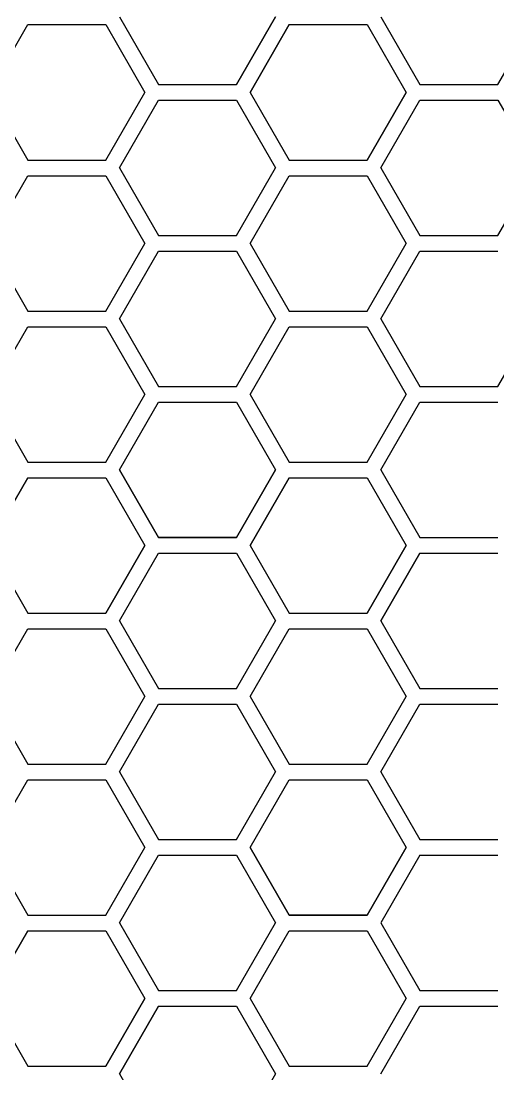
# Model space of a CAD drawing. Header units: millimetres. Extents: x 426 to 1302, y -791 to 304.
# Drawn here: x 886.3 to 1008.4, y -378.6 to -109.2 of the extents above; entities that cross this region are included whole.
import ezdxf

# ---------------------------------------------------------------- set-up
doc = ezdxf.new("R2010")
doc.units = ezdxf.units.MM
doc.layers.get('0').update_dxf_attribs({"linetype": 'CONTINUOUS', "lineweight": 25, "true_color": 0x000000})

msp = doc.modelspace()

# ---------------------------------------------------------------- linework, layer by layer
for p, q in [((878.01, -127.42), (888.01, -110.1)), ((878.01, -127.42), (888.01, -110.1)), ((878.01, -127.42), (888.01, -110.1)), ((878.01, -127.42), (888.01, -110.1)), ((878.01, -127.42), (888.01, -110.1)), ((878.01, -127.42), (888.01, -110.1)), ((888.01, -110.1), (908.01, -110.1)), ((888.01, -110.1), (908.01, -110.1)), ((888.01, -110.1), (908.01, -110.1)), ((888.01, -110.1), (908.01, -110.1)), ((888.01, -110.1), (908.01, -110.1)), ((888.01, -110.1), (908.01, -110.1)), ((908.01, -110.1), (918.01, -127.42)), ((908.01, -110.1), (918.01, -127.42)), ((908.01, -110.1), (918.01, -127.42)), ((908.01, -110.1), (918.01, -127.42)), ((908.01, -110.1), (918.01, -127.42)), ((908.01, -110.1), (918.01, -127.42)), ((911.47, -108.1), (921.47, -125.42)), ((911.47, -108.1), (921.47, -125.42)), ((911.47, -108.1), (921.47, -125.42)), ((911.47, -108.1), (921.47, -125.42)), ((911.47, -108.1), (921.47, -125.42)), ((911.47, -108.1), (921.47, -125.42)), ((951.47, -108.1), (941.47, -125.42)), ((941.47, -125.42), (951.47, -108.1)), ((951.47, -108.1), (941.47, -125.42)), ((941.47, -125.42), (951.47, -108.1)), ((951.47, -108.1), (941.47, -125.42)), ((941.47, -125.42), (951.47, -108.1)), ((954.93, -110.1), (944.93, -127.42)), ((944.93, -127.42), (954.93, -110.1)), ((954.93, -110.1), (944.93, -127.42)), ((944.93, -127.42), (954.93, -110.1)), ((954.93, -110.1), (944.93, -127.42)), ((944.93, -127.42), (954.93, -110.1)), ((954.93, -110.1), (974.93, -110.1)), ((954.93, -110.1), (974.93, -110.1)), ((954.93, -110.1), (974.93, -110.1)), ((954.93, -110.1), (974.93, -110.1)), ((954.93, -110.1), (974.93, -110.1)), ((954.93, -110.1), (974.93, -110.1)), ((974.93, -110.1), (984.93, -127.42)), ((974.93, -110.1), (984.93, -127.42)), ((974.93, -110.1), (984.93, -127.42)), ((974.93, -110.1), (984.93, -127.42)), ((974.93, -110.1), (984.93, -127.42)), ((974.93, -110.1), (984.93, -127.42)), ((978.4, -108.1), (988.4, -125.42)), ((978.4, -108.1), (988.4, -125.42)), ((978.4, -108.1), (988.4, -125.42)), ((1008.4, -125.42), (1018.4, -108.1)), ((1008.4, -125.42), (1018.4, -108.1)), ((1008.4, -125.42), (1018.4, -108.1)), ((921.47, -125.42), (941.47, -125.42)), ((921.47, -125.42), (941.47, -125.42)), ((921.47, -125.42), (941.47, -125.42)), ((921.47, -125.42), (941.47, -125.42)), ((921.47, -125.42), (941.47, -125.42)), ((921.47, -125.42), (941.47, -125.42)), ((988.4, -125.42), (1008.4, -125.42)), ((988.4, -125.42), (1008.4, -125.42)), ((988.4, -125.42), (1008.4, -125.42)), ((878.01, -127.42), (888.01, -144.74)), ((878.01, -127.42), (888.01, -144.74)), ((878.01, -127.42), (888.01, -144.74)), ((878.01, -127.42), (888.01, -144.74)), ((878.01, -127.42), (888.01, -144.74)), ((878.01, -127.42), (888.01, -144.74)), ((908.01, -144.74), (918.01, -127.42)), ((908.01, -144.74), (918.01, -127.42)), ((908.01, -144.74), (918.01, -127.42)), ((908.01, -144.74), (918.01, -127.42)), ((908.01, -144.74), (918.01, -127.42)), ((908.01, -144.74), (918.01, -127.42)), ((944.93, -127.42), (954.93, -144.74)), ((944.93, -127.42), (954.93, -144.74)), ((944.93, -127.42), (954.93, -144.74)), ((944.93, -127.42), (954.93, -144.74)), ((944.93, -127.42), (954.93, -144.74)), ((944.93, -127.42), (954.93, -144.74)), ((984.93, -127.42), (974.93, -144.74)), ((974.93, -144.74), (984.93, -127.42)), ((984.93, -127.42), (974.93, -144.74)), ((974.93, -144.74), (984.93, -127.42)), ((984.93, -127.42), (974.93, -144.74)), ((974.93, -144.74), (984.93, -127.42)), ((911.47, -146.74), (921.47, -129.42)), ((911.47, -146.74), (921.47, -129.42)), ((911.47, -146.74), (921.47, -129.42)), ((911.47, -146.74), (921.47, -129.42)), ((911.47, -146.74), (921.47, -129.42)), ((911.47, -146.74), (921.47, -129.42)), ((921.47, -129.42), (941.47, -129.42)), ((921.47, -129.42), (941.47, -129.42)), ((921.47, -129.42), (941.47, -129.42)), ((921.47, -129.42), (941.47, -129.42)), ((921.47, -129.42), (941.47, -129.42)), ((921.47, -129.42), (941.47, -129.42)), ((941.47, -129.42), (951.47, -146.74)), ((941.47, -129.42), (951.47, -146.74)), ((941.47, -129.42), (951.47, -146.74)), ((941.47, -129.42), (951.47, -146.74)), ((941.47, -129.42), (951.47, -146.74)), ((941.47, -129.42), (951.47, -146.74)), ((978.4, -146.74), (988.4, -129.42)), ((978.4, -146.74), (988.4, -129.42)), ((978.4, -146.74), (988.4, -129.42)), ((988.4, -129.42), (1008.4, -129.42)), ((988.4, -129.42), (1008.4, -129.42)), ((988.4, -129.42), (1008.4, -129.42)), ((1008.4, -129.42), (1018.4, -146.74)), ((1008.4, -129.42), (1018.4, -146.74)), ((1008.4, -129.42), (1018.4, -146.74)), ((888.01, -144.74), (908.01, -144.74)), ((888.01, -144.74), (908.01, -144.74)), ((888.01, -144.74), (908.01, -144.74)), ((888.01, -144.74), (908.01, -144.74)), ((888.01, -144.74), (908.01, -144.74)), ((888.01, -144.74), (908.01, -144.74)), ((954.93, -144.74), (974.93, -144.74)), ((954.93, -144.74), (974.93, -144.74)), ((954.93, -144.74), (974.93, -144.74)), ((954.93, -144.74), (974.93, -144.74)), ((954.93, -144.74), (974.93, -144.74)), ((954.93, -144.74), (974.93, -144.74)), ((911.47, -146.74), (921.47, -164.06)), ((911.47, -146.74), (921.47, -164.06)), ((911.47, -146.74), (921.47, -164.06)), ((911.47, -146.74), (921.47, -164.06)), ((911.47, -146.74), (921.47, -164.06)), ((911.47, -146.74), (921.47, -164.06)), ((941.47, -164.06), (951.47, -146.74)), ((941.47, -164.06), (951.47, -146.74)), ((941.47, -164.06), (951.47, -146.74)), ((941.47, -164.06), (951.47, -146.74)), ((941.47, -164.06), (951.47, -146.74)), ((941.47, -164.06), (951.47, -146.74)), ((978.4, -146.74), (988.4, -164.06)), ((978.4, -146.74), (988.4, -164.06)), ((978.4, -146.74), (988.4, -164.06)), ((1008.4, -164.06), (1018.4, -146.74)), ((1008.4, -164.06), (1018.4, -146.74)), ((1008.4, -164.06), (1018.4, -146.74)), ((878.01, -166.06), (888.01, -148.74)), ((878.01, -166.06), (888.01, -148.74)), ((878.01, -166.06), (888.01, -148.74)), ((878.01, -166.06), (888.01, -148.74)), ((878.01, -166.06), (888.01, -148.74)), ((878.01, -166.06), (888.01, -148.74)), ((878.01, -166.06), (888.01, -148.74)), ((878.01, -166.06), (888.01, -148.74)), ((878.01, -166.06), (888.01, -148.74)), ((888.01, -148.74), (908.01, -148.74)), ((888.01, -148.74), (908.01, -148.74)), ((888.01, -148.74), (908.01, -148.74)), ((888.01, -148.74), (908.01, -148.74)), ((888.01, -148.74), (908.01, -148.74)), ((888.01, -148.74), (908.01, -148.74)), ((888.01, -148.74), (908.01, -148.74)), ((888.01, -148.74), (908.01, -148.74)), ((888.01, -148.74), (908.01, -148.74)), ((908.01, -148.74), (918.01, -166.06)), ((908.01, -148.74), (918.01, -166.06)), ((908.01, -148.74), (918.01, -166.06)), ((908.01, -148.74), (918.01, -166.06)), ((908.01, -148.74), (918.01, -166.06)), ((908.01, -148.74), (918.01, -166.06)), ((908.01, -148.74), (918.01, -166.06)), ((908.01, -148.74), (918.01, -166.06)), ((908.01, -148.74), (918.01, -166.06)), ((944.93, -166.06), (954.93, -148.74)), ((944.93, -166.06), (954.93, -148.74)), ((944.93, -166.06), (954.93, -148.74)), ((944.93, -166.06), (954.93, -148.74)), ((944.93, -166.06), (954.93, -148.74)), ((944.93, -166.06), (954.93, -148.74)), ((954.93, -148.74), (974.93, -148.74)), ((954.93, -148.74), (974.93, -148.74)), ((954.93, -148.74), (974.93, -148.74)), ((954.93, -148.74), (974.93, -148.74)), ((954.93, -148.74), (974.93, -148.74)), ((954.93, -148.74), (974.93, -148.74)), ((974.93, -148.74), (984.93, -166.06)), ((974.93, -148.74), (984.93, -166.06)), ((974.93, -148.74), (984.93, -166.06)), ((974.93, -148.74), (984.93, -166.06)), ((974.93, -148.74), (984.93, -166.06)), ((974.93, -148.74), (984.93, -166.06)), ((921.47, -164.06), (941.47, -164.06)), ((921.47, -164.06), (941.47, -164.06)), ((921.47, -164.06), (941.47, -164.06)), ((921.47, -164.06), (941.47, -164.06)), ((921.47, -164.06), (941.47, -164.06)), ((921.47, -164.06), (941.47, -164.06)), ((988.4, -164.06), (1008.4, -164.06)), ((988.4, -164.06), (1008.4, -164.06)), ((988.4, -164.06), (1008.4, -164.06)), ((878.01, -166.06), (888.01, -183.38)), ((878.01, -166.06), (888.01, -183.38)), ((878.01, -166.06), (888.01, -183.38)), ((878.01, -166.06), (888.01, -183.38)), ((878.01, -166.06), (888.01, -183.38)), ((878.01, -166.06), (888.01, -183.38)), ((878.01, -166.06), (888.01, -183.38)), ((878.01, -166.06), (888.01, -183.38)), ((878.01, -166.06), (888.01, -183.38)), ((908.01, -183.38), (918.01, -166.06)), ((908.01, -183.38), (918.01, -166.06)), ((908.01, -183.38), (918.01, -166.06)), ((908.01, -183.38), (918.01, -166.06)), ((908.01, -183.38), (918.01, -166.06)), ((908.01, -183.38), (918.01, -166.06)), ((908.01, -183.38), (918.01, -166.06)), ((908.01, -183.38), (918.01, -166.06)), ((908.01, -183.38), (918.01, -166.06)), ((944.93, -166.06), (954.93, -183.38)), ((944.93, -166.06), (954.93, -183.38)), ((944.93, -166.06), (954.93, -183.38)), ((944.93, -166.06), (954.93, -183.38)), ((944.93, -166.06), (954.93, -183.38)), ((944.93, -166.06), (954.93, -183.38)), ((974.93, -183.38), (984.93, -166.06)), ((974.93, -183.38), (984.93, -166.06)), ((974.93, -183.38), (984.93, -166.06)), ((974.93, -183.38), (984.93, -166.06)), ((974.93, -183.38), (984.93, -166.06)), ((974.93, -183.38), (984.93, -166.06)), ((911.47, -185.38), (921.47, -168.06)), ((911.47, -185.38), (921.47, -168.06)), ((911.47, -185.38), (921.47, -168.06)), ((921.47, -168.06), (941.47, -168.06)), ((921.47, -168.06), (941.47, -168.06)), ((921.47, -168.06), (941.47, -168.06)), ((941.47, -168.06), (951.47, -185.38)), ((941.47, -168.06), (951.47, -185.38)), ((941.47, -168.06), (951.47, -185.38)), ((978.4, -185.38), (988.4, -168.06)), ((978.4, -185.38), (988.4, -168.06)), ((978.4, -185.38), (988.4, -168.06)), ((978.4, -185.38), (988.4, -168.06)), ((978.4, -185.38), (988.4, -168.06)), ((978.4, -185.38), (988.4, -168.06)), ((988.4, -168.06), (1008.4, -168.06)), ((988.4, -168.06), (1008.4, -168.06)), ((988.4, -168.06), (1008.4, -168.06)), ((988.4, -168.06), (1008.4, -168.06)), ((988.4, -168.06), (1008.4, -168.06)), ((988.4, -168.06), (1008.4, -168.06)), ((888.01, -183.38), (908.01, -183.38)), ((888.01, -183.38), (908.01, -183.38)), ((888.01, -183.38), (908.01, -183.38)), ((888.01, -183.38), (908.01, -183.38)), ((888.01, -183.38), (908.01, -183.38)), ((888.01, -183.38), (908.01, -183.38)), ((888.01, -183.38), (908.01, -183.38)), ((888.01, -183.38), (908.01, -183.38)), ((888.01, -183.38), (908.01, -183.38)), ((911.47, -185.38), (921.47, -202.7)), ((911.47, -185.38), (921.47, -202.7)), ((911.47, -185.38), (921.47, -202.7)), ((941.47, -202.7), (951.47, -185.38)), ((941.47, -202.7), (951.47, -185.38)), ((941.47, -202.7), (951.47, -185.38)), ((954.93, -183.38), (974.93, -183.38)), ((954.93, -183.38), (974.93, -183.38)), ((954.93, -183.38), (974.93, -183.38)), ((954.93, -183.38), (974.93, -183.38)), ((954.93, -183.38), (974.93, -183.38)), ((954.93, -183.38), (974.93, -183.38)), ((978.4, -185.38), (988.4, -202.7)), ((978.4, -185.38), (988.4, -202.7)), ((978.4, -185.38), (988.4, -202.7)), ((978.4, -185.38), (988.4, -202.7)), ((978.4, -185.38), (988.4, -202.7)), ((978.4, -185.38), (988.4, -202.7)), ((1008.4, -202.7), (1018.4, -185.38)), ((1008.4, -202.7), (1018.4, -185.38)), ((1008.4, -202.7), (1018.4, -185.38)), ((878.01, -204.7), (888.01, -187.38)), ((878.01, -204.7), (888.01, -187.38)), ((878.01, -204.7), (888.01, -187.38)), ((878.01, -204.7), (888.01, -187.38)), ((878.01, -204.7), (888.01, -187.38)), ((878.01, -204.7), (888.01, -187.38)), ((888.01, -187.38), (908.01, -187.38)), ((888.01, -187.38), (908.01, -187.38)), ((888.01, -187.38), (908.01, -187.38)), ((888.01, -187.38), (908.01, -187.38)), ((888.01, -187.38), (908.01, -187.38)), ((888.01, -187.38), (908.01, -187.38)), ((908.01, -187.38), (918.01, -204.7)), ((908.01, -187.38), (918.01, -204.7)), ((908.01, -187.38), (918.01, -204.7)), ((908.01, -187.38), (918.01, -204.7)), ((908.01, -187.38), (918.01, -204.7)), ((908.01, -187.38), (918.01, -204.7)), ((944.93, -204.7), (954.93, -187.38)), ((944.93, -204.7), (954.93, -187.38)), ((944.93, -204.7), (954.93, -187.38)), ((954.93, -187.38), (974.93, -187.38)), ((954.93, -187.38), (974.93, -187.38)), ((954.93, -187.38), (974.93, -187.38)), ((974.93, -187.38), (984.93, -204.7)), ((974.93, -187.38), (984.93, -204.7)), ((974.93, -187.38), (984.93, -204.7)), ((878.01, -204.7), (888.01, -222.02)), ((878.01, -204.7), (888.01, -222.02)), ((878.01, -204.7), (888.01, -222.02)), ((878.01, -204.7), (888.01, -222.02)), ((878.01, -204.7), (888.01, -222.02)), ((878.01, -204.7), (888.01, -222.02)), ((908.01, -222.02), (918.01, -204.7)), ((908.01, -222.02), (918.01, -204.7)), ((908.01, -222.02), (918.01, -204.7)), ((908.01, -222.02), (918.01, -204.7)), ((908.01, -222.02), (918.01, -204.7)), ((908.01, -222.02), (918.01, -204.7)), ((921.47, -202.7), (941.47, -202.7)), ((921.47, -202.7), (941.47, -202.7)), ((921.47, -202.7), (941.47, -202.7)), ((921.47, -202.7), (941.47, -202.7)), ((921.47, -202.7), (941.47, -202.7)), ((921.47, -202.7), (941.47, -202.7)), ((921.47, -202.7), (941.47, -202.7)), ((921.47, -202.7), (941.47, -202.7)), ((921.47, -202.7), (941.47, -202.7)), ((944.93, -204.7), (954.93, -222.02)), ((944.93, -204.7), (954.93, -222.02)), ((944.93, -204.7), (954.93, -222.02)), ((974.93, -222.02), (984.93, -204.7)), ((974.93, -222.02), (984.93, -204.7)), ((974.93, -222.02), (984.93, -204.7)), ((988.4, -202.7), (1008.4, -202.7)), ((988.4, -202.7), (1008.4, -202.7)), ((988.4, -202.7), (1008.4, -202.7)), ((988.4, -202.7), (1008.4, -202.7)), ((988.4, -202.7), (1008.4, -202.7)), ((988.4, -202.7), (1008.4, -202.7)), ((911.47, -224.02), (921.47, -206.7)), ((911.47, -224.02), (921.47, -206.7)), ((911.47, -224.02), (921.47, -206.7)), ((921.47, -206.7), (941.47, -206.7)), ((921.47, -206.7), (941.47, -206.7)), ((921.47, -206.7), (941.47, -206.7)), ((921.47, -206.7), (941.47, -206.7)), ((921.47, -206.7), (941.47, -206.7)), ((921.47, -206.7), (941.47, -206.7)), ((941.47, -206.7), (951.47, -224.02)), ((941.47, -206.7), (951.47, -224.02)), ((941.47, -206.7), (951.47, -224.02)), ((978.4, -224.02), (988.4, -206.7)), ((978.4, -224.02), (988.4, -206.7)), ((978.4, -224.02), (988.4, -206.7)), ((978.4, -224.02), (988.4, -206.7)), ((978.4, -224.02), (988.4, -206.7)), ((978.4, -224.02), (988.4, -206.7)), ((988.4, -206.7), (1008.4, -206.7)), ((988.4, -206.7), (1008.4, -206.7)), ((988.4, -206.7), (1008.4, -206.7)), ((988.4, -206.7), (1008.4, -206.7)), ((988.4, -206.7), (1008.4, -206.7)), ((988.4, -206.7), (1008.4, -206.7)), ((888.01, -222.02), (908.01, -222.02)), ((888.01, -222.02), (908.01, -222.02)), ((888.01, -222.02), (908.01, -222.02)), ((888.01, -222.02), (908.01, -222.02)), ((888.01, -222.02), (908.01, -222.02)), ((888.01, -222.02), (908.01, -222.02)), ((954.93, -222.02), (974.93, -222.02)), ((954.93, -222.02), (974.93, -222.02)), ((954.93, -222.02), (974.93, -222.02)), ((888.01, -226.02), (878.01, -243.35)), ((878.01, -243.35), (888.01, -226.02)), ((888.01, -226.02), (878.01, -243.35)), ((878.01, -243.35), (888.01, -226.02)), ((888.01, -226.02), (878.01, -243.35)), ((878.01, -243.35), (888.01, -226.02)), ((888.01, -226.02), (908.01, -226.02)), ((888.01, -226.02), (908.01, -226.02)), ((888.01, -226.02), (908.01, -226.02)), ((888.01, -226.02), (908.01, -226.02)), ((888.01, -226.02), (908.01, -226.02)), ((888.01, -226.02), (908.01, -226.02)), ((908.01, -226.02), (918.01, -243.35)), ((908.01, -226.02), (918.01, -243.35)), ((908.01, -226.02), (918.01, -243.35)), ((908.01, -226.02), (918.01, -243.35)), ((908.01, -226.02), (918.01, -243.35)), ((908.01, -226.02), (918.01, -243.35)), ((911.47, -224.02), (921.47, -241.35)), ((921.47, -241.35), (911.47, -224.02)), ((911.47, -224.02), (921.47, -241.35)), ((921.47, -241.35), (911.47, -224.02)), ((911.47, -224.02), (921.47, -241.35)), ((921.47, -241.35), (911.47, -224.02)), ((951.47, -224.02), (941.47, -241.35)), ((941.47, -241.35), (951.47, -224.02)), ((951.47, -224.02), (941.47, -241.35)), ((941.47, -241.35), (951.47, -224.02)), ((951.47, -224.02), (941.47, -241.35)), ((941.47, -241.35), (951.47, -224.02)), ((954.93, -226.02), (944.93, -243.35)), ((944.93, -243.35), (954.93, -226.02)), ((954.93, -226.02), (944.93, -243.35)), ((944.93, -243.35), (954.93, -226.02)), ((954.93, -226.02), (944.93, -243.35)), ((944.93, -243.35), (954.93, -226.02)), ((954.93, -226.02), (974.93, -226.02)), ((954.93, -226.02), (974.93, -226.02)), ((954.93, -226.02), (974.93, -226.02)), ((954.93, -226.02), (974.93, -226.02)), ((954.93, -226.02), (974.93, -226.02)), ((954.93, -226.02), (974.93, -226.02)), ((974.93, -226.02), (984.93, -243.35)), ((974.93, -226.02), (984.93, -243.35)), ((974.93, -226.02), (984.93, -243.35)), ((974.93, -226.02), (984.93, -243.35)), ((974.93, -226.02), (984.93, -243.35)), ((974.93, -226.02), (984.93, -243.35)), ((978.4, -224.02), (988.4, -241.35)), ((978.4, -224.02), (988.4, -241.35)), ((978.4, -224.02), (988.4, -241.35)), ((978.4, -224.02), (988.4, -241.35)), ((978.4, -224.02), (988.4, -241.35)), ((978.4, -224.02), (988.4, -241.35)), ((941.47, -241.35), (921.47, -241.35)), ((921.47, -241.35), (941.47, -241.35)), ((941.47, -241.35), (921.47, -241.35)), ((921.47, -241.35), (941.47, -241.35)), ((941.47, -241.35), (921.47, -241.35)), ((921.47, -241.35), (941.47, -241.35)), ((988.4, -241.35), (1008.4, -241.35)), ((988.4, -241.35), (1008.4, -241.35)), ((988.4, -241.35), (1008.4, -241.35)), ((988.4, -241.35), (1008.4, -241.35)), ((988.4, -241.35), (1008.4, -241.35)), ((988.4, -241.35), (1008.4, -241.35)), ((878.01, -243.35), (888.01, -260.67)), ((878.01, -243.35), (888.01, -260.67)), ((878.01, -243.35), (888.01, -260.67)), ((878.01, -243.35), (888.01, -260.67)), ((878.01, -243.35), (888.01, -260.67)), ((878.01, -243.35), (888.01, -260.67)), ((918.01, -243.35), (908.01, -260.67)), ((908.01, -260.67), (918.01, -243.35)), ((918.01, -243.35), (908.01, -260.67)), ((908.01, -260.67), (918.01, -243.35)), ((918.01, -243.35), (908.01, -260.67)), ((908.01, -260.67), (918.01, -243.35)), ((944.93, -243.35), (954.93, -260.67)), ((944.93, -243.35), (954.93, -260.67)), ((944.93, -243.35), (954.93, -260.67)), ((944.93, -243.35), (954.93, -260.67)), ((944.93, -243.35), (954.93, -260.67)), ((944.93, -243.35), (954.93, -260.67)), ((984.93, -243.35), (974.93, -260.67)), ((974.93, -260.67), (984.93, -243.35)), ((984.93, -243.35), (974.93, -260.67)), ((974.93, -260.67), (984.93, -243.35)), ((984.93, -243.35), (974.93, -260.67)), ((974.93, -260.67), (984.93, -243.35)), ((911.47, -262.67), (921.47, -245.35)), ((911.47, -262.67), (921.47, -245.35)), ((911.47, -262.67), (921.47, -245.35)), ((911.47, -262.67), (921.47, -245.35)), ((911.47, -262.67), (921.47, -245.35)), ((911.47, -262.67), (921.47, -245.35)), ((921.47, -245.35), (941.47, -245.35)), ((921.47, -245.35), (941.47, -245.35)), ((921.47, -245.35), (941.47, -245.35)), ((921.47, -245.35), (941.47, -245.35)), ((921.47, -245.35), (941.47, -245.35)), ((921.47, -245.35), (941.47, -245.35)), ((941.47, -245.35), (951.47, -262.67)), ((941.47, -245.35), (951.47, -262.67)), ((941.47, -245.35), (951.47, -262.67)), ((941.47, -245.35), (951.47, -262.67)), ((941.47, -245.35), (951.47, -262.67)), ((941.47, -245.35), (951.47, -262.67)), ((988.4, -245.35), (978.4, -262.67)), ((978.4, -262.67), (988.4, -245.35)), ((978.4, -262.67), (988.4, -245.35)), ((988.4, -245.35), (978.4, -262.67)), ((978.4, -262.67), (988.4, -245.35)), ((978.4, -262.67), (988.4, -245.35)), ((988.4, -245.35), (978.4, -262.67)), ((978.4, -262.67), (988.4, -245.35)), ((978.4, -262.67), (988.4, -245.35)), ((988.4, -245.35), (1008.4, -245.35)), ((988.4, -245.35), (1008.4, -245.35)), ((988.4, -245.35), (1008.4, -245.35)), ((988.4, -245.35), (1008.4, -245.35)), ((988.4, -245.35), (1008.4, -245.35)), ((988.4, -245.35), (1008.4, -245.35)), ((988.4, -245.35), (1008.4, -245.35)), ((988.4, -245.35), (1008.4, -245.35)), ((988.4, -245.35), (1008.4, -245.35)), ((888.01, -260.67), (908.01, -260.67)), ((888.01, -260.67), (908.01, -260.67)), ((888.01, -260.67), (908.01, -260.67)), ((888.01, -260.67), (908.01, -260.67)), ((888.01, -260.67), (908.01, -260.67)), ((888.01, -260.67), (908.01, -260.67)), ((954.93, -260.67), (974.93, -260.67)), ((954.93, -260.67), (974.93, -260.67)), ((954.93, -260.67), (974.93, -260.67)), ((954.93, -260.67), (974.93, -260.67)), ((954.93, -260.67), (974.93, -260.67)), ((954.93, -260.67), (974.93, -260.67)), ((911.47, -262.67), (921.47, -279.99)), ((911.47, -262.67), (921.47, -279.99)), ((911.47, -262.67), (921.47, -279.99)), ((911.47, -262.67), (921.47, -279.99)), ((911.47, -262.67), (921.47, -279.99)), ((911.47, -262.67), (921.47, -279.99)), ((941.47, -279.99), (951.47, -262.67)), ((941.47, -279.99), (951.47, -262.67)), ((941.47, -279.99), (951.47, -262.67)), ((941.47, -279.99), (951.47, -262.67)), ((941.47, -279.99), (951.47, -262.67)), ((941.47, -279.99), (951.47, -262.67)), ((978.4, -262.67), (988.4, -279.99)), ((978.4, -262.67), (988.4, -279.99)), ((978.4, -262.67), (988.4, -279.99)), ((978.4, -262.67), (988.4, -279.99)), ((978.4, -262.67), (988.4, -279.99)), ((978.4, -262.67), (988.4, -279.99)), ((978.4, -262.67), (988.4, -279.99)), ((978.4, -262.67), (988.4, -279.99)), ((978.4, -262.67), (988.4, -279.99)), ((878.01, -281.99), (888.01, -264.67)), ((878.01, -281.99), (888.01, -264.67)), ((878.01, -281.99), (888.01, -264.67)), ((878.01, -281.99), (888.01, -264.67)), ((878.01, -281.99), (888.01, -264.67)), ((878.01, -281.99), (888.01, -264.67)), ((878.01, -281.99), (888.01, -264.67)), ((878.01, -281.99), (888.01, -264.67)), ((878.01, -281.99), (888.01, -264.67)), ((878.01, -281.99), (888.01, -264.67)), ((878.01, -281.99), (888.01, -264.67)), ((878.01, -281.99), (888.01, -264.67)), ((888.01, -264.67), (908.01, -264.67)), ((888.01, -264.67), (908.01, -264.67)), ((888.01, -264.67), (908.01, -264.67)), ((888.01, -264.67), (908.01, -264.67)), ((888.01, -264.67), (908.01, -264.67)), ((888.01, -264.67), (908.01, -264.67)), ((888.01, -264.67), (908.01, -264.67)), ((888.01, -264.67), (908.01, -264.67)), ((888.01, -264.67), (908.01, -264.67)), ((888.01, -264.67), (908.01, -264.67)), ((888.01, -264.67), (908.01, -264.67)), ((888.01, -264.67), (908.01, -264.67)), ((908.01, -264.67), (918.01, -281.99)), ((908.01, -264.67), (918.01, -281.99)), ((908.01, -264.67), (918.01, -281.99)), ((908.01, -264.67), (918.01, -281.99)), ((908.01, -264.67), (918.01, -281.99)), ((908.01, -264.67), (918.01, -281.99)), ((908.01, -264.67), (918.01, -281.99)), ((908.01, -264.67), (918.01, -281.99)), ((908.01, -264.67), (918.01, -281.99)), ((908.01, -264.67), (918.01, -281.99)), ((908.01, -264.67), (918.01, -281.99)), ((908.01, -264.67), (918.01, -281.99)), ((944.93, -281.99), (954.93, -264.67)), ((944.93, -281.99), (954.93, -264.67)), ((944.93, -281.99), (954.93, -264.67)), ((944.93, -281.99), (954.93, -264.67)), ((944.93, -281.99), (954.93, -264.67)), ((944.93, -281.99), (954.93, -264.67)), ((954.93, -264.67), (974.93, -264.67)), ((954.93, -264.67), (974.93, -264.67)), ((954.93, -264.67), (974.93, -264.67)), ((954.93, -264.67), (974.93, -264.67)), ((954.93, -264.67), (974.93, -264.67)), ((954.93, -264.67), (974.93, -264.67)), ((974.93, -264.67), (984.93, -281.99)), ((974.93, -264.67), (984.93, -281.99)), ((974.93, -264.67), (984.93, -281.99)), ((974.93, -264.67), (984.93, -281.99)), ((974.93, -264.67), (984.93, -281.99)), ((974.93, -264.67), (984.93, -281.99)), ((921.47, -279.99), (941.47, -279.99)), ((921.47, -279.99), (941.47, -279.99)), ((921.47, -279.99), (941.47, -279.99)), ((921.47, -279.99), (941.47, -279.99)), ((921.47, -279.99), (941.47, -279.99)), ((921.47, -279.99), (941.47, -279.99)), ((988.4, -279.99), (1008.4, -279.99)), ((988.4, -279.99), (1008.4, -279.99)), ((988.4, -279.99), (1008.4, -279.99)), ((988.4, -279.99), (1008.4, -279.99)), ((988.4, -279.99), (1008.4, -279.99)), ((988.4, -279.99), (1008.4, -279.99)), ((988.4, -279.99), (1008.4, -279.99)), ((988.4, -279.99), (1008.4, -279.99)), ((988.4, -279.99), (1008.4, -279.99)), ((878.01, -281.99), (888.01, -299.31)), ((878.01, -281.99), (888.01, -299.31)), ((878.01, -281.99), (888.01, -299.31)), ((878.01, -281.99), (888.01, -299.31)), ((878.01, -281.99), (888.01, -299.31)), ((878.01, -281.99), (888.01, -299.31)), ((878.01, -281.99), (888.01, -299.31)), ((878.01, -281.99), (888.01, -299.31)), ((878.01, -281.99), (888.01, -299.31)), ((878.01, -281.99), (888.01, -299.31)), ((878.01, -281.99), (888.01, -299.31)), ((878.01, -281.99), (888.01, -299.31)), ((908.01, -299.31), (918.01, -281.99)), ((908.01, -299.31), (918.01, -281.99)), ((908.01, -299.31), (918.01, -281.99)), ((908.01, -299.31), (918.01, -281.99)), ((908.01, -299.31), (918.01, -281.99)), ((908.01, -299.31), (918.01, -281.99)), ((908.01, -299.31), (918.01, -281.99)), ((908.01, -299.31), (918.01, -281.99)), ((908.01, -299.31), (918.01, -281.99)), ((908.01, -299.31), (918.01, -281.99)), ((908.01, -299.31), (918.01, -281.99)), ((908.01, -299.31), (918.01, -281.99)), ((944.93, -281.99), (954.93, -299.31)), ((944.93, -281.99), (954.93, -299.31)), ((944.93, -281.99), (954.93, -299.31)), ((944.93, -281.99), (954.93, -299.31)), ((944.93, -281.99), (954.93, -299.31)), ((944.93, -281.99), (954.93, -299.31)), ((974.93, -299.31), (984.93, -281.99)), ((974.93, -299.31), (984.93, -281.99)), ((974.93, -299.31), (984.93, -281.99)), ((974.93, -299.31), (984.93, -281.99)), ((974.93, -299.31), (984.93, -281.99)), ((974.93, -299.31), (984.93, -281.99)), ((911.47, -301.31), (921.47, -283.99)), ((911.47, -301.31), (921.47, -283.99)), ((911.47, -301.31), (921.47, -283.99)), ((911.47, -301.31), (921.47, -283.99)), ((911.47, -301.31), (921.47, -283.99)), ((911.47, -301.31), (921.47, -283.99)), ((911.47, -301.31), (921.47, -283.99)), ((911.47, -301.31), (921.47, -283.99)), ((911.47, -301.31), (921.47, -283.99)), ((921.47, -283.99), (941.47, -283.99)), ((921.47, -283.99), (941.47, -283.99)), ((921.47, -283.99), (941.47, -283.99)), ((921.47, -283.99), (941.47, -283.99)), ((921.47, -283.99), (941.47, -283.99)), ((921.47, -283.99), (941.47, -283.99)), ((921.47, -283.99), (941.47, -283.99)), ((921.47, -283.99), (941.47, -283.99)), ((921.47, -283.99), (941.47, -283.99)), ((941.47, -283.99), (951.47, -301.31)), ((941.47, -283.99), (951.47, -301.31)), ((941.47, -283.99), (951.47, -301.31)), ((941.47, -283.99), (951.47, -301.31)), ((941.47, -283.99), (951.47, -301.31)), ((941.47, -283.99), (951.47, -301.31)), ((941.47, -283.99), (951.47, -301.31)), ((941.47, -283.99), (951.47, -301.31)), ((941.47, -283.99), (951.47, -301.31)), ((978.4, -301.31), (988.4, -283.99)), ((978.4, -301.31), (988.4, -283.99)), ((978.4, -301.31), (988.4, -283.99)), ((978.4, -301.31), (988.4, -283.99)), ((978.4, -301.31), (988.4, -283.99)), ((978.4, -301.31), (988.4, -283.99)), ((988.4, -283.99), (1008.4, -283.99)), ((988.4, -283.99), (1008.4, -283.99)), ((988.4, -283.99), (1008.4, -283.99)), ((988.4, -283.99), (1008.4, -283.99)), ((988.4, -283.99), (1008.4, -283.99)), ((988.4, -283.99), (1008.4, -283.99)), ((888.01, -299.31), (908.01, -299.31)), ((888.01, -299.31), (908.01, -299.31)), ((888.01, -299.31), (908.01, -299.31)), ((888.01, -299.31), (908.01, -299.31)), ((888.01, -299.31), (908.01, -299.31)), ((888.01, -299.31), (908.01, -299.31)), ((888.01, -299.31), (908.01, -299.31)), ((888.01, -299.31), (908.01, -299.31)), ((888.01, -299.31), (908.01, -299.31)), ((888.01, -299.31), (908.01, -299.31)), ((888.01, -299.31), (908.01, -299.31)), ((888.01, -299.31), (908.01, -299.31)), ((911.47, -301.31), (921.47, -318.63)), ((911.47, -301.31), (921.47, -318.63)), ((911.47, -301.31), (921.47, -318.63)), ((911.47, -301.31), (921.47, -318.63)), ((911.47, -301.31), (921.47, -318.63)), ((911.47, -301.31), (921.47, -318.63)), ((911.47, -301.31), (921.47, -318.63)), ((911.47, -301.31), (921.47, -318.63)), ((911.47, -301.31), (921.47, -318.63)), ((941.47, -318.63), (951.47, -301.31)), ((941.47, -318.63), (951.47, -301.31)), ((941.47, -318.63), (951.47, -301.31)), ((941.47, -318.63), (951.47, -301.31)), ((941.47, -318.63), (951.47, -301.31)), ((941.47, -318.63), (951.47, -301.31)), ((941.47, -318.63), (951.47, -301.31)), ((941.47, -318.63), (951.47, -301.31)), ((941.47, -318.63), (951.47, -301.31)), ((954.93, -299.31), (974.93, -299.31)), ((954.93, -299.31), (974.93, -299.31)), ((954.93, -299.31), (974.93, -299.31)), ((954.93, -299.31), (974.93, -299.31)), ((954.93, -299.31), (974.93, -299.31)), ((954.93, -299.31), (974.93, -299.31)), ((954.93, -299.31), (974.93, -299.31)), ((954.93, -299.31), (974.93, -299.31)), ((954.93, -299.31), (974.93, -299.31)), ((954.93, -299.31), (974.93, -299.31)), ((954.93, -299.31), (974.93, -299.31)), ((954.93, -299.31), (974.93, -299.31)), ((978.4, -301.31), (988.4, -318.63)), ((978.4, -301.31), (988.4, -318.63)), ((978.4, -301.31), (988.4, -318.63)), ((978.4, -301.31), (988.4, -318.63)), ((978.4, -301.31), (988.4, -318.63)), ((978.4, -301.31), (988.4, -318.63)), ((878.01, -320.63), (888.01, -303.31)), ((878.01, -320.63), (888.01, -303.31)), ((878.01, -320.63), (888.01, -303.31)), ((878.01, -320.63), (888.01, -303.31)), ((878.01, -320.63), (888.01, -303.31)), ((878.01, -320.63), (888.01, -303.31)), ((878.01, -320.63), (888.01, -303.31)), ((878.01, -320.63), (888.01, -303.31)), ((878.01, -320.63), (888.01, -303.31)), ((888.01, -303.31), (908.01, -303.31)), ((888.01, -303.31), (908.01, -303.31)), ((888.01, -303.31), (908.01, -303.31)), ((888.01, -303.31), (908.01, -303.31)), ((888.01, -303.31), (908.01, -303.31)), ((888.01, -303.31), (908.01, -303.31)), ((888.01, -303.31), (908.01, -303.31)), ((888.01, -303.31), (908.01, -303.31)), ((888.01, -303.31), (908.01, -303.31)), ((908.01, -303.31), (918.01, -320.63)), ((908.01, -303.31), (918.01, -320.63)), ((908.01, -303.31), (918.01, -320.63)), ((908.01, -303.31), (918.01, -320.63)), ((908.01, -303.31), (918.01, -320.63)), ((908.01, -303.31), (918.01, -320.63)), ((908.01, -303.31), (918.01, -320.63)), ((908.01, -303.31), (918.01, -320.63)), ((908.01, -303.31), (918.01, -320.63)), ((944.93, -320.63), (954.93, -303.31)), ((944.93, -320.63), (954.93, -303.31)), ((944.93, -320.63), (954.93, -303.31)), ((954.93, -303.31), (974.93, -303.31)), ((954.93, -303.31), (974.93, -303.31)), ((954.93, -303.31), (974.93, -303.31)), ((954.93, -303.31), (974.93, -303.31)), ((954.93, -303.31), (974.93, -303.31)), ((954.93, -303.31), (974.93, -303.31)), ((974.93, -303.31), (984.93, -320.63)), ((974.93, -303.31), (984.93, -320.63)), ((974.93, -303.31), (984.93, -320.63)), ((921.47, -318.63), (941.47, -318.63)), ((921.47, -318.63), (941.47, -318.63)), ((921.47, -318.63), (941.47, -318.63)), ((921.47, -318.63), (941.47, -318.63)), ((921.47, -318.63), (941.47, -318.63)), ((921.47, -318.63), (941.47, -318.63)), ((921.47, -318.63), (941.47, -318.63)), ((921.47, -318.63), (941.47, -318.63)), ((921.47, -318.63), (941.47, -318.63)), ((988.4, -318.63), (1008.4, -318.63)), ((988.4, -318.63), (1008.4, -318.63)), ((988.4, -318.63), (1008.4, -318.63)), ((988.4, -318.63), (1008.4, -318.63)), ((988.4, -318.63), (1008.4, -318.63)), ((988.4, -318.63), (1008.4, -318.63)), ((878.01, -320.63), (888.01, -337.95)), ((878.01, -320.63), (888.01, -337.95)), ((878.01, -320.63), (888.01, -337.95)), ((878.01, -320.63), (888.01, -337.95)), ((878.01, -320.63), (888.01, -337.95)), ((878.01, -320.63), (888.01, -337.95)), ((878.01, -320.63), (888.01, -337.95)), ((878.01, -320.63), (888.01, -337.95)), ((878.01, -320.63), (888.01, -337.95)), ((908.01, -337.95), (918.01, -320.63)), ((908.01, -337.95), (918.01, -320.63)), ((908.01, -337.95), (918.01, -320.63)), ((908.01, -337.95), (918.01, -320.63)), ((908.01, -337.95), (918.01, -320.63)), ((908.01, -337.95), (918.01, -320.63)), ((908.01, -337.95), (918.01, -320.63)), ((908.01, -337.95), (918.01, -320.63)), ((908.01, -337.95), (918.01, -320.63)), ((911.47, -339.95), (921.47, -322.63)), ((911.47, -339.95), (921.47, -322.63)), ((911.47, -339.95), (921.47, -322.63)), ((911.47, -339.95), (921.47, -322.63)), ((911.47, -339.95), (921.47, -322.63)), ((911.47, -339.95), (921.47, -322.63)), ((921.47, -322.63), (941.47, -322.63)), ((921.47, -322.63), (941.47, -322.63)), ((921.47, -322.63), (941.47, -322.63)), ((921.47, -322.63), (941.47, -322.63)), ((921.47, -322.63), (941.47, -322.63)), ((921.47, -322.63), (941.47, -322.63)), ((941.47, -322.63), (951.47, -339.95)), ((941.47, -322.63), (951.47, -339.95)), ((941.47, -322.63), (951.47, -339.95)), ((941.47, -322.63), (951.47, -339.95)), ((941.47, -322.63), (951.47, -339.95)), ((941.47, -322.63), (951.47, -339.95)), ((944.93, -320.63), (954.93, -337.95)), ((954.93, -337.95), (944.93, -320.63)), ((944.93, -320.63), (954.93, -337.95)), ((954.93, -337.95), (944.93, -320.63)), ((944.93, -320.63), (954.93, -337.95)), ((954.93, -337.95), (944.93, -320.63)), ((984.93, -320.63), (974.93, -337.95)), ((974.93, -337.95), (984.93, -320.63)), ((984.93, -320.63), (974.93, -337.95)), ((974.93, -337.95), (984.93, -320.63)), ((984.93, -320.63), (974.93, -337.95)), ((974.93, -337.95), (984.93, -320.63)), ((988.4, -322.63), (978.4, -339.95)), ((988.4, -322.63), (978.4, -339.95)), ((988.4, -322.63), (978.4, -339.95)), ((988.4, -322.63), (1008.4, -322.63)), ((988.4, -322.63), (1008.4, -322.63)), ((988.4, -322.63), (1008.4, -322.63)), ((888.01, -337.95), (908.01, -337.95)), ((888.01, -337.95), (908.01, -337.95)), ((888.01, -337.95), (908.01, -337.95)), ((888.01, -337.95), (908.01, -337.95)), ((888.01, -337.95), (908.01, -337.95)), ((888.01, -337.95), (908.01, -337.95)), ((888.01, -337.95), (908.01, -337.95)), ((888.01, -337.95), (908.01, -337.95)), ((888.01, -337.95), (908.01, -337.95)), ((974.93, -337.95), (954.93, -337.95)), ((954.93, -337.95), (974.93, -337.95)), ((974.93, -337.95), (954.93, -337.95)), ((954.93, -337.95), (974.93, -337.95)), ((974.93, -337.95), (954.93, -337.95)), ((954.93, -337.95), (974.93, -337.95)), ((888.01, -341.95), (878.01, -359.27)), ((878.01, -359.27), (888.01, -341.95)), ((888.01, -341.95), (878.01, -359.27)), ((888.01, -341.95), (878.01, -359.27)), ((878.01, -359.27), (888.01, -341.95)), ((888.01, -341.95), (878.01, -359.27)), ((888.01, -341.95), (878.01, -359.27)), ((878.01, -359.27), (888.01, -341.95)), ((888.01, -341.95), (878.01, -359.27)), ((888.01, -341.95), (908.01, -341.95)), ((888.01, -341.95), (908.01, -341.95)), ((888.01, -341.95), (908.01, -341.95)), ((888.01, -341.95), (908.01, -341.95)), ((888.01, -341.95), (908.01, -341.95)), ((888.01, -341.95), (908.01, -341.95)), ((888.01, -341.95), (908.01, -341.95)), ((888.01, -341.95), (908.01, -341.95)), ((888.01, -341.95), (908.01, -341.95)), ((908.01, -341.95), (918.01, -359.27)), ((908.01, -341.95), (918.01, -359.27)), ((908.01, -341.95), (918.01, -359.27)), ((908.01, -341.95), (918.01, -359.27)), ((908.01, -341.95), (918.01, -359.27)), ((908.01, -341.95), (918.01, -359.27)), ((908.01, -341.95), (918.01, -359.27)), ((908.01, -341.95), (918.01, -359.27)), ((908.01, -341.95), (918.01, -359.27)), ((911.47, -339.95), (921.47, -357.27)), ((911.47, -339.95), (921.47, -357.27)), ((911.47, -339.95), (921.47, -357.27)), ((911.47, -339.95), (921.47, -357.27)), ((911.47, -339.95), (921.47, -357.27)), ((911.47, -339.95), (921.47, -357.27)), ((941.47, -357.27), (951.47, -339.95)), ((941.47, -357.27), (951.47, -339.95)), ((941.47, -357.27), (951.47, -339.95)), ((941.47, -357.27), (951.47, -339.95)), ((941.47, -357.27), (951.47, -339.95)), ((941.47, -357.27), (951.47, -339.95)), ((944.93, -359.27), (954.93, -341.95)), ((944.93, -359.27), (954.93, -341.95)), ((944.93, -359.27), (954.93, -341.95)), ((954.93, -341.95), (974.93, -341.95)), ((954.93, -341.95), (974.93, -341.95)), ((954.93, -341.95), (974.93, -341.95)), ((974.93, -341.95), (984.93, -359.27)), ((974.93, -341.95), (984.93, -359.27)), ((974.93, -341.95), (984.93, -359.27)), ((978.4, -339.95), (988.4, -357.27)), ((978.4, -339.95), (988.4, -357.27)), ((978.4, -339.95), (988.4, -357.27)), ((921.47, -357.27), (941.47, -357.27)), ((921.47, -357.27), (941.47, -357.27)), ((921.47, -357.27), (941.47, -357.27)), ((921.47, -357.27), (941.47, -357.27)), ((921.47, -357.27), (941.47, -357.27)), ((921.47, -357.27), (941.47, -357.27)), ((988.4, -357.27), (1008.4, -357.27)), ((988.4, -357.27), (1008.4, -357.27)), ((988.4, -357.27), (1008.4, -357.27)), ((878.01, -359.27), (888.01, -376.59)), ((878.01, -359.27), (888.01, -376.59)), ((878.01, -359.27), (888.01, -376.59)), ((878.01, -359.27), (888.01, -376.59)), ((878.01, -359.27), (888.01, -376.59)), ((878.01, -359.27), (888.01, -376.59)), ((878.01, -359.27), (888.01, -376.59)), ((878.01, -359.27), (888.01, -376.59)), ((878.01, -359.27), (888.01, -376.59)), ((918.01, -359.27), (908.01, -376.59)), ((908.01, -376.59), (918.01, -359.27)), ((918.01, -359.27), (908.01, -376.59)), ((918.01, -359.27), (908.01, -376.59)), ((908.01, -376.59), (918.01, -359.27)), ((918.01, -359.27), (908.01, -376.59)), ((918.01, -359.27), (908.01, -376.59)), ((908.01, -376.59), (918.01, -359.27)), ((918.01, -359.27), (908.01, -376.59)), ((944.93, -359.27), (954.93, -376.59)), ((944.93, -359.27), (954.93, -376.59)), ((944.93, -359.27), (954.93, -376.59)), ((974.93, -376.59), (984.93, -359.27)), ((974.93, -376.59), (984.93, -359.27)), ((974.93, -376.59), (984.93, -359.27)), ((921.47, -361.27), (911.47, -378.59)), ((911.47, -378.59), (921.47, -361.27)), ((911.47, -378.59), (921.47, -361.27)), ((921.47, -361.27), (911.47, -378.59)), ((911.47, -378.59), (921.47, -361.27)), ((911.47, -378.59), (921.47, -361.27)), ((921.47, -361.27), (911.47, -378.59)), ((911.47, -378.59), (921.47, -361.27)), ((911.47, -378.59), (921.47, -361.27)), ((921.47, -361.27), (941.47, -361.27)), ((921.47, -361.27), (941.47, -361.27)), ((921.47, -361.27), (941.47, -361.27)), ((921.47, -361.27), (941.47, -361.27)), ((921.47, -361.27), (941.47, -361.27)), ((921.47, -361.27), (941.47, -361.27)), ((921.47, -361.27), (941.47, -361.27)), ((921.47, -361.27), (941.47, -361.27)), ((921.47, -361.27), (941.47, -361.27)), ((941.47, -361.27), (951.47, -378.59)), ((941.47, -361.27), (951.47, -378.59)), ((941.47, -361.27), (951.47, -378.59)), ((941.47, -361.27), (951.47, -378.59)), ((941.47, -361.27), (951.47, -378.59)), ((941.47, -361.27), (951.47, -378.59)), ((941.47, -361.27), (951.47, -378.59)), ((941.47, -361.27), (951.47, -378.59)), ((941.47, -361.27), (951.47, -378.59)), ((978.4, -378.59), (988.4, -361.27)), ((978.4, -378.59), (988.4, -361.27)), ((978.4, -378.59), (988.4, -361.27)), ((978.4, -378.59), (988.4, -361.27)), ((978.4, -378.59), (988.4, -361.27)), ((978.4, -378.59), (988.4, -361.27)), ((988.4, -361.27), (1008.4, -361.27)), ((988.4, -361.27), (1008.4, -361.27)), ((988.4, -361.27), (1008.4, -361.27)), ((988.4, -361.27), (1008.4, -361.27)), ((988.4, -361.27), (1008.4, -361.27)), ((988.4, -361.27), (1008.4, -361.27)), ((888.01, -376.59), (908.01, -376.59)), ((888.01, -376.59), (908.01, -376.59)), ((888.01, -376.59), (908.01, -376.59)), ((888.01, -376.59), (908.01, -376.59)), ((888.01, -376.59), (908.01, -376.59)), ((888.01, -376.59), (908.01, -376.59)), ((888.01, -376.59), (908.01, -376.59)), ((888.01, -376.59), (908.01, -376.59)), ((888.01, -376.59), (908.01, -376.59)), ((954.93, -376.59), (974.93, -376.59)), ((954.93, -376.59), (974.93, -376.59)), ((954.93, -376.59), (974.93, -376.59)), ((911.47, -378.59), (921.47, -395.91)), ((911.47, -378.59), (921.47, -395.91)), ((911.47, -378.59), (921.47, -395.91)), ((951.47, -378.59), (941.47, -395.91)), ((951.47, -378.59), (941.47, -395.91)), ((951.47, -378.59), (941.47, -395.91))]:
    msp.add_line(p, q)

doc.saveas('drawing.dxf')
